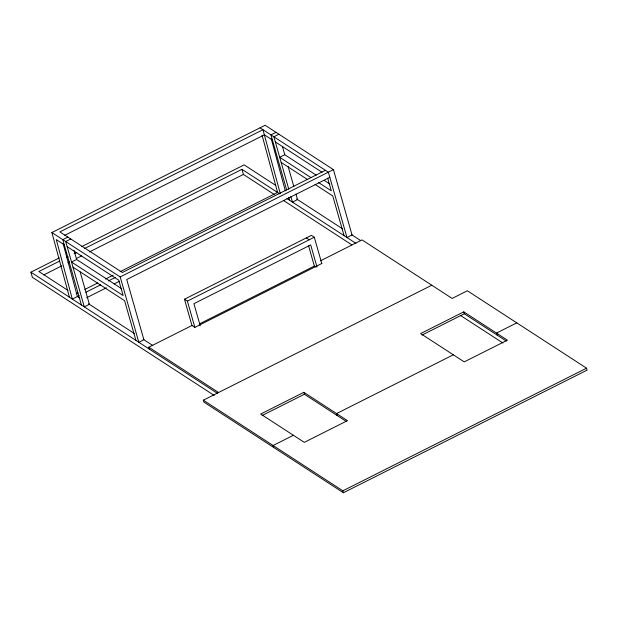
<?xml version="1.0" encoding="UTF-8"?>
<svg xmlns="http://www.w3.org/2000/svg" width="618" height="618" viewBox="0 0 618 618"><rect width="100%" height="100%" fill="white"/><g stroke="black" fill="none" stroke-linecap="round" stroke-linejoin="round"><path stroke-width="0.93" d="M69.417 297.196L51.889 232.561L265.122 125.261L333.434 169.633L352.044 234.979L346.968 237.536L328.359 172.19L260.047 127.818M64.774 235.288L264.411 134.832L272.407 140.023M67.872 237.088L62.789 239.645L81.406 304.983M276.022 132.345L270.947 134.902L286.659 190.05M70.776 238.973L65.701 241.53L84.311 306.876L89.386 304.319L80.178 271.99M278.934 134.23L273.859 136.787L288.784 189.201M214.214 395.435L32.36 277.304L30.9 272.175L59.274 257.899M81.63 246.652L244.133 164.882L275.659 185.354M59.537 261.12L38.88 271.511L68.019 290.437M66.42 257.652L68.142 256.787M74.168 253.759L76.748 252.461M84.488 248.56L241.962 169.324L279.753 193.867M43.785 274.902L61.854 265.81M67.88 262.781L69.602 261.916M76.485 258.448L81.646 255.852M89.394 251.951L243.422 174.446L274.176 194.423M121.761 288.799L76.617 259.475L71.541 262.032L123.129 295.543L118.749 280.17L67.161 246.652M316.215 175.157L284.774 154.732L279.691 157.289L311.132 177.714M76.215 293.774L77.93 292.909M84.82 289.448L97.721 282.951M105.469 279.05L113.218 275.157M120.101 271.688L277.575 192.453L262.047 135.203M325.447 170.305L122.372 272.492L59.876 231.897L262.959 129.71L280.224 193.411M79.119 295.667L72.321 299.081L56.261 239.575L64.249 244.767M86.002 292.198L100.634 284.836M108.374 280.943L115.257 277.474M51.889 232.561L120.201 276.934L333.434 169.633M86.605 297.76L106.396 287.795M114.137 283.901L119.305 281.306M329.819 177.32L126.736 279.506L143.886 339.722L138.811 342.279L120.201 276.934M191.989 325.586L184.473 299.22L311.402 235.35L314.307 237.242L321.816 263.608M184.473 299.22L187.385 301.105L314.307 237.242M149.347 349.124L148.799 347.2L191.959 325.485L194.863 327.37L321.785 263.507M320.572 260.765L362.04 239.9L452.144 298.44L467.378 290.769L586.552 368.189L587.1 370.112L343.407 492.739L203.878 402.102L203.33 400.178L431.797 285.222M199.297 323.986L314.353 266.095L315.806 267.038M303.855 392.322L260.703 414.037L304.303 442.357L347.455 420.642L303.855 392.322L304.404 394.245L346.451 421.553M463.786 311.851L420.626 333.565L464.226 361.885L507.386 340.17L463.786 311.851L464.327 313.774L506.374 341.082M262.094 415.535L304.404 394.245M422.024 335.056L464.327 313.774M293.403 435.281L273.094 445.501L273.643 447.417M453.326 354.809L336.555 413.566L337.104 415.489M516.787 322.874L496.486 333.094L497.026 335.01M203.33 400.178L342.859 490.816L586.552 368.189M275.319 141.916L322.071 172.283M324.272 180.394L329.919 184.056M318.394 182.426L331.287 190.8L327.679 178.138M281.151 162.41L307.756 179.691M315.01 184.403L332.747 195.929L344.064 235.643M296.671 199.004L342.743 228.938M351.634 234.709L360.526 240.487M286.899 198.509L355.898 243.337M283.546 200.51L351.742 244.813M460.279 315.311L502.936 343.021M306.319 237.907L309.232 239.792M72.994 267.154L124.589 300.672L135.906 340.387M79.807 298.092L77.397 296.532L63.09 243.531M88.629 303.824L134.369 333.535M143.191 339.267L152.824 345.524M148.799 347.2L218.563 392.515M30.9 272.175L217.606 393.457M316.995 267.061L310.692 244.921L193.921 303.677L200.224 325.817M282.457 146.59L284.774 154.732M288.073 166.327L293.859 186.644M295.968 194.037L297.544 199.575L292.469 202.132L290.893 196.586M308.575 245.802L314.353 266.095M288.768 197.466L289.564 200.24M342.859 490.816L343.407 492.739M241.962 169.324L243.422 174.446M187.385 301.105L194.894 327.478M74.036 250.429L76.617 259.475M271.248 138.787L285.307 190.854"/></g></svg>
